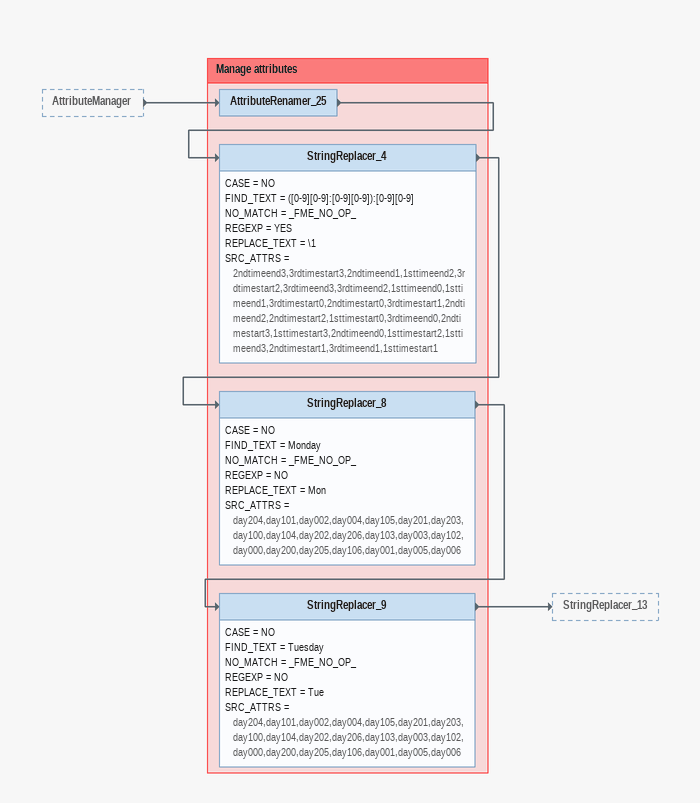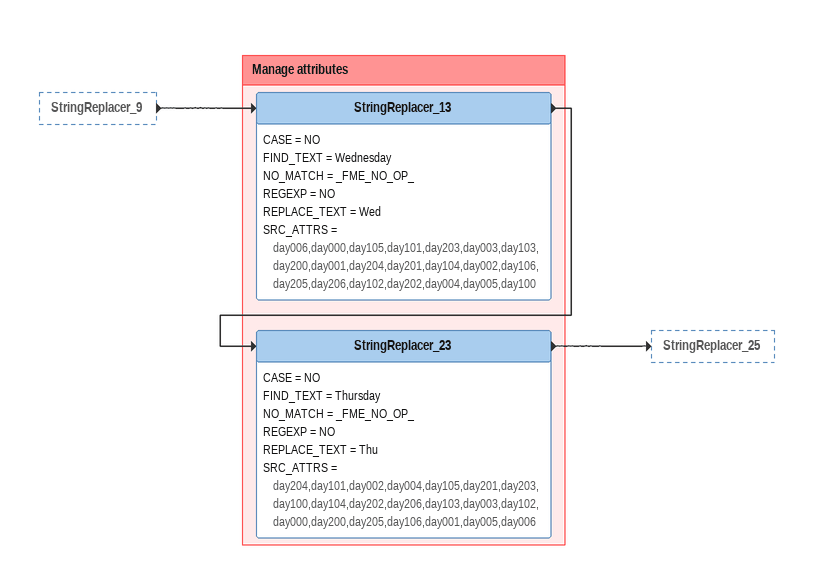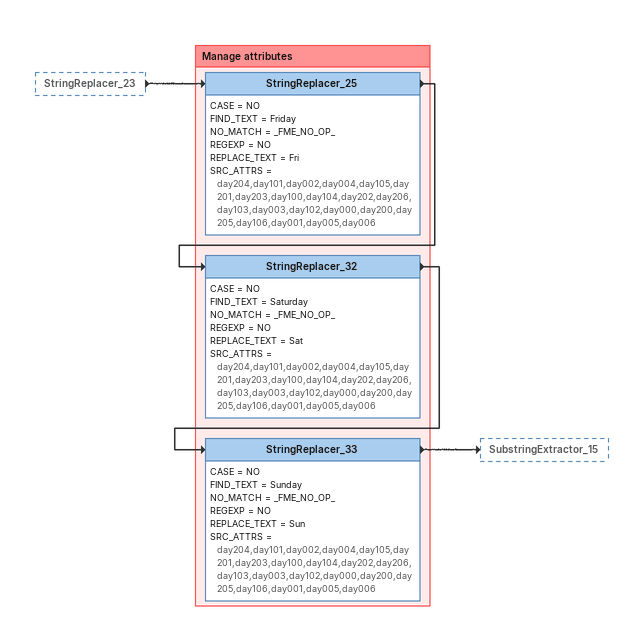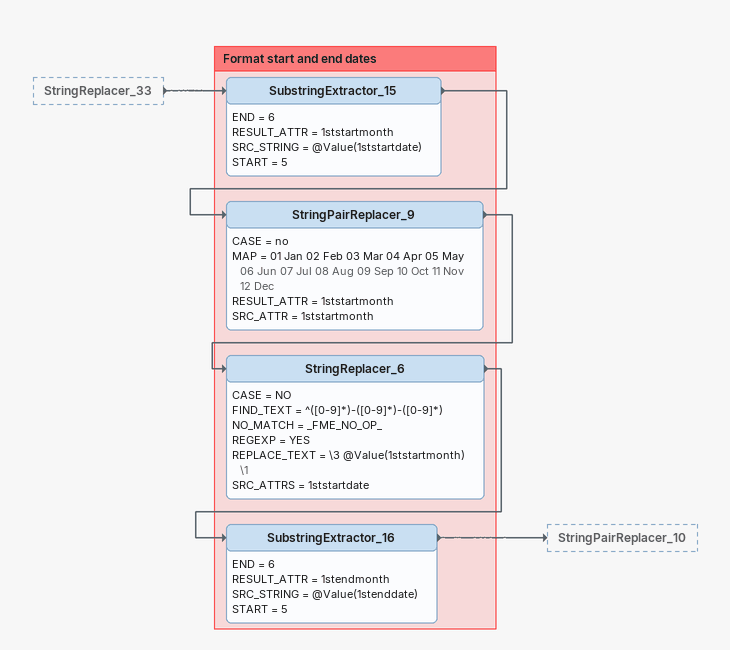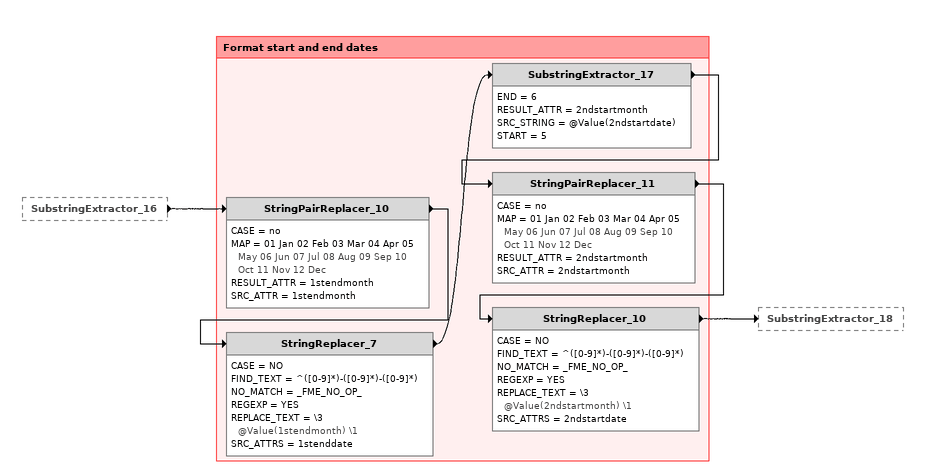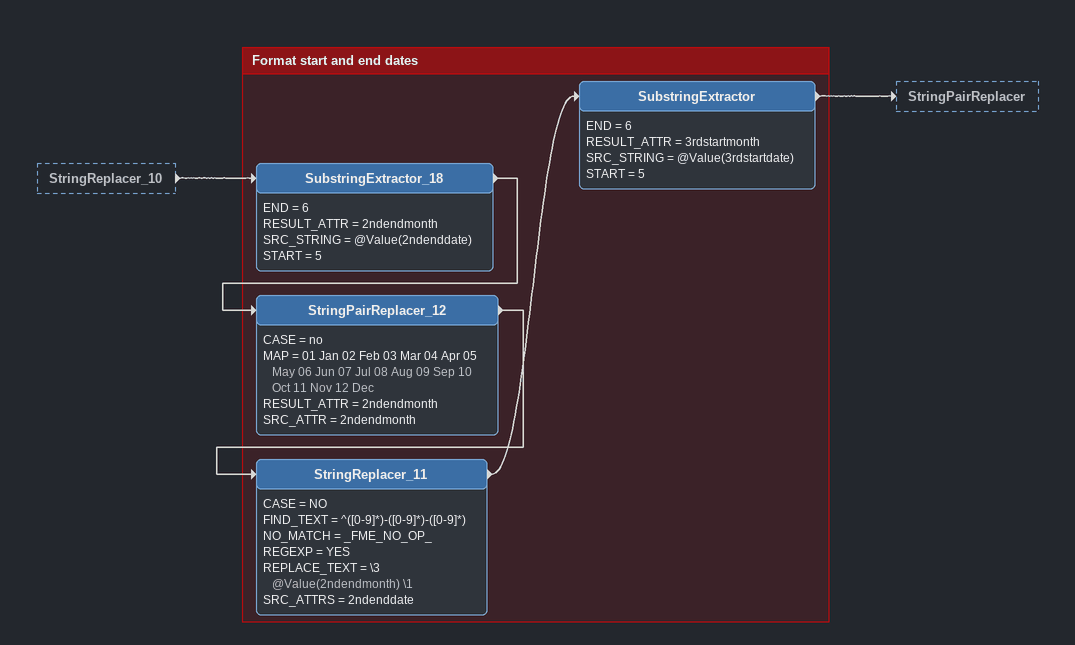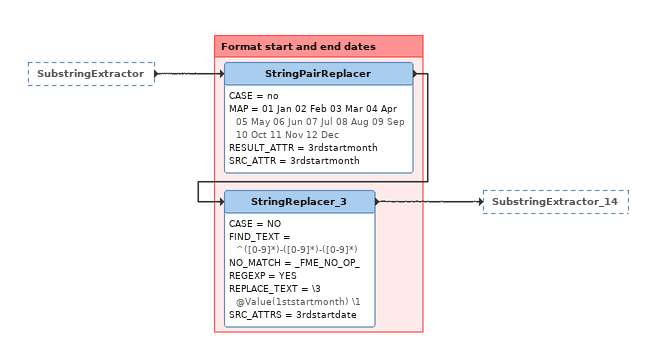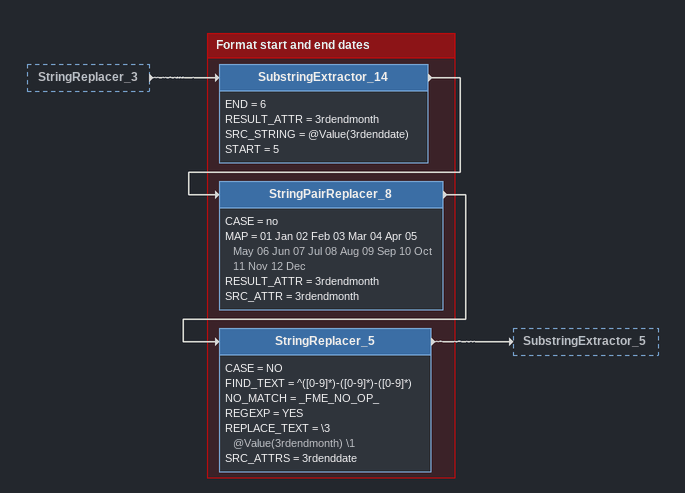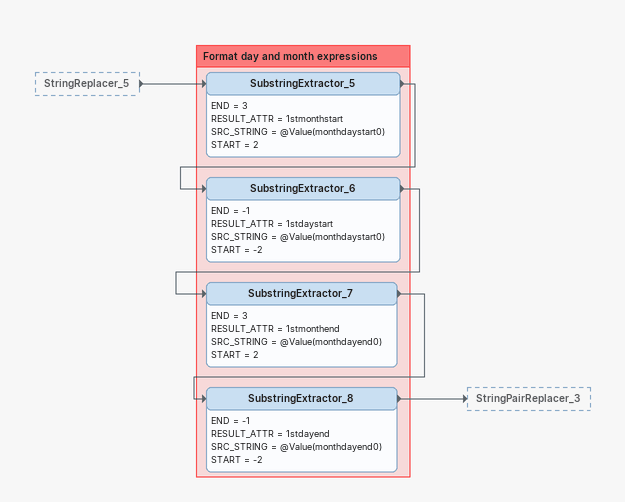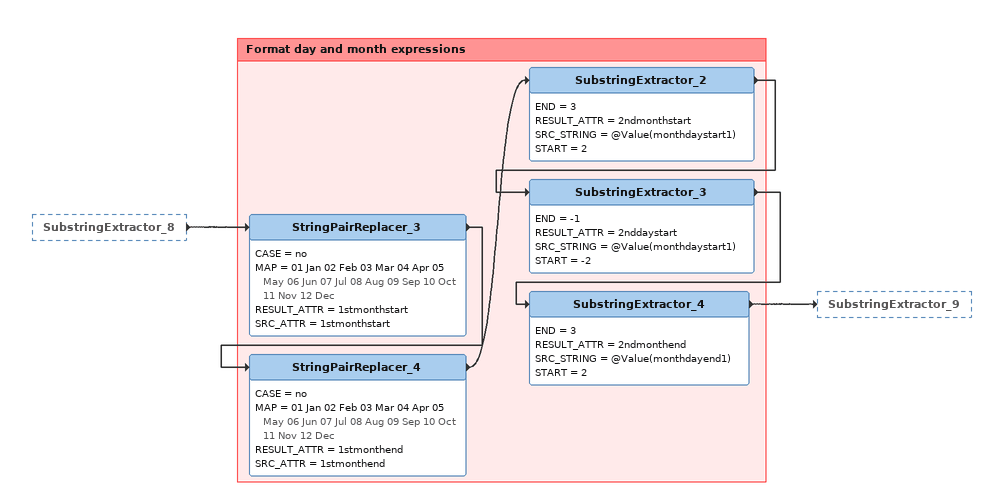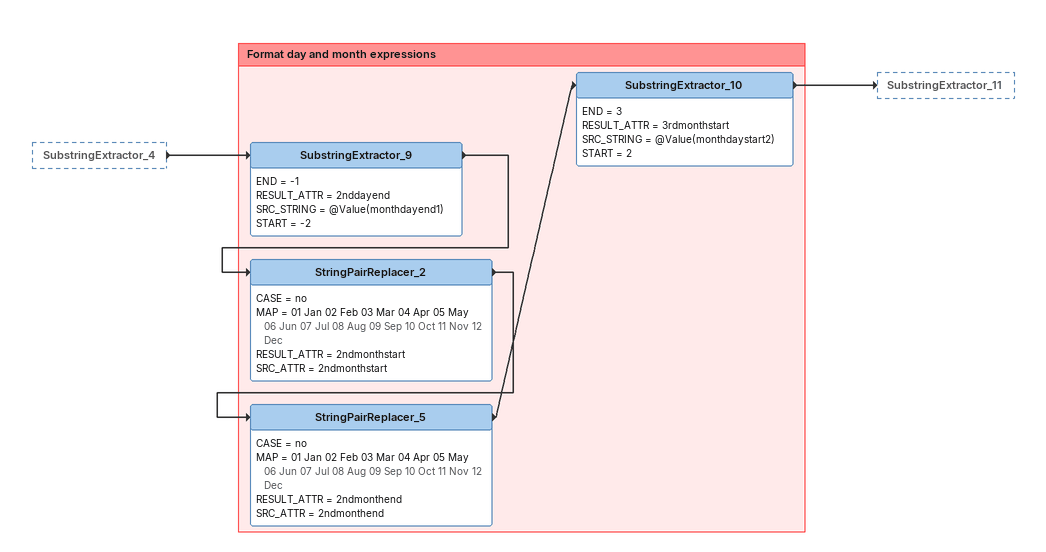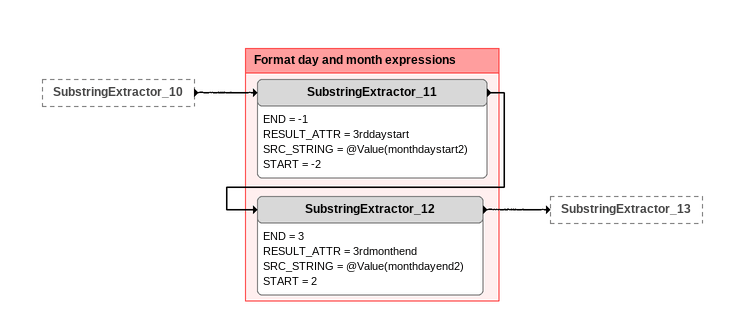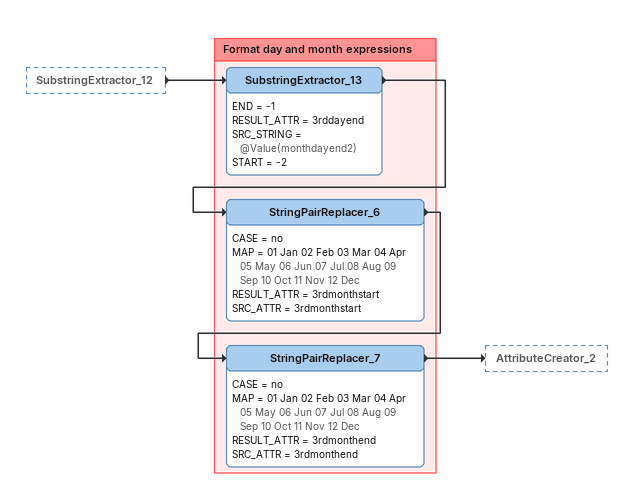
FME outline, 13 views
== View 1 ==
AttributeManager [outside]
    -> AttributeRenamer_25

Bookmark: Manage attributes
AttributeRenamer_25
    -> StringReplacer_4
StringReplacer_4
    CASE = NO
    FIND_TEXT = ([0-9][0-9]:[0-9][0-9]):[0-9][0-9]
    NO_MATCH = _FME_NO_OP_
    REGEXP = YES
    REPLACE_TEXT = \1
    SRC_ATTRS = 2ndtimeend3,3rdtimestart3,2ndtimeend1,1sttimeend2,3rdtimestart2,3rdtimeend3,3rdtimeend2,1sttimeend0,1sttimeend1,3rdtimestart0,2ndtimestart0,3rdtimestart1,2ndtimeend2,2ndtimestart2,1sttimestart0,3rdtimeend0,2ndtimestart3,1sttimestart3,2ndtimeend0,1sttimestart2,1sttimeend3,2ndtimestart1,3rdtimeend1,1sttimestart1
    -> StringReplacer_8
StringReplacer_8
    CASE = NO
    FIND_TEXT = Monday
    NO_MATCH = _FME_NO_OP_
    REGEXP = NO
    REPLACE_TEXT = Mon
    SRC_ATTRS = day204,day101,day002,day004,day105,day201,day203,day100,day104,day202,day206,day103,day003,day102,day000,day200,day205,day106,day001,day005,day006
    -> StringReplacer_9
StringReplacer_9
    CASE = NO
    FIND_TEXT = Tuesday
    NO_MATCH = _FME_NO_OP_
    REGEXP = NO
    REPLACE_TEXT = Tue
    SRC_ATTRS = day204,day101,day002,day004,day105,day201,day203,day100,day104,day202,day206,day103,day003,day102,day000,day200,day205,day106,day001,day005,day006
    -> StringReplacer_13

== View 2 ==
StringReplacer_9 [outside]
    -> StringReplacer_13

Bookmark: Manage attributes
StringReplacer_13
    CASE = NO
    FIND_TEXT = Wednesday
    NO_MATCH = _FME_NO_OP_
    REGEXP = NO
    REPLACE_TEXT = Wed
    SRC_ATTRS = day006,day000,day105,day101,day203,day003,day103,day200,day001,day204,day201,day104,day002,day106,day205,day206,day102,day202,day004,day005,day100
    -> StringReplacer_23
StringReplacer_23
    CASE = NO
    FIND_TEXT = Thursday
    NO_MATCH = _FME_NO_OP_
    REGEXP = NO
    REPLACE_TEXT = Thu
    SRC_ATTRS = day204,day101,day002,day004,day105,day201,day203,day100,day104,day202,day206,day103,day003,day102,day000,day200,day205,day106,day001,day005,day006
    -> StringReplacer_25

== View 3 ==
StringReplacer_23 [outside]
    -> StringReplacer_25

Bookmark: Manage attributes
StringReplacer_25
    CASE = NO
    FIND_TEXT = Friday
    NO_MATCH = _FME_NO_OP_
    REGEXP = NO
    REPLACE_TEXT = Fri
    SRC_ATTRS = day204,day101,day002,day004,day105,day201,day203,day100,day104,day202,day206,day103,day003,day102,day000,day200,day205,day106,day001,day005,day006
    -> StringReplacer_32
StringReplacer_32
    CASE = NO
    FIND_TEXT = Saturday
    NO_MATCH = _FME_NO_OP_
    REGEXP = NO
    REPLACE_TEXT = Sat
    SRC_ATTRS = day204,day101,day002,day004,day105,day201,day203,day100,day104,day202,day206,day103,day003,day102,day000,day200,day205,day106,day001,day005,day006
    -> StringReplacer_33
StringReplacer_33
    CASE = NO
    FIND_TEXT = Sunday
    NO_MATCH = _FME_NO_OP_
    REGEXP = NO
    REPLACE_TEXT = Sun
    SRC_ATTRS = day204,day101,day002,day004,day105,day201,day203,day100,day104,day202,day206,day103,day003,day102,day000,day200,day205,day106,day001,day005,day006
    -> SubstringExtractor_15

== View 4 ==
StringReplacer_33 [outside]
    -> SubstringExtractor_15

Bookmark: Format start and end dates
SubstringExtractor_15
    END = 6
    RESULT_ATTR = 1ststartmonth
    SRC_STRING = @Value(1ststartdate)
    START = 5
    -> StringPairReplacer_9
StringPairReplacer_9
    CASE = no
    MAP = 01 Jan 02 Feb 03 Mar 04 Apr 05 May 06 Jun 07 Jul 08 Aug 09 Sep 10 Oct 11 Nov 12 Dec
    RESULT_ATTR = 1ststartmonth
    SRC_ATTR = 1ststartmonth
    -> StringReplacer_6
StringReplacer_6
    CASE = NO
    FIND_TEXT = ^([0-9]*)-([0-9]*)-([0-9]*)
    NO_MATCH = _FME_NO_OP_
    REGEXP = YES
    REPLACE_TEXT = \3 @Value(1ststartmonth) \1
    SRC_ATTRS = 1ststartdate
    -> SubstringExtractor_16
SubstringExtractor_16
    END = 6
    RESULT_ATTR = 1stendmonth
    SRC_STRING = @Value(1stenddate)
    START = 5
    -> StringPairReplacer_10

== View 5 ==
SubstringExtractor_16 [outside]
    -> StringPairReplacer_10

Bookmark: Format start and end dates
StringPairReplacer_10
    CASE = no
    MAP = 01 Jan 02 Feb 03 Mar 04 Apr 05 May 06 Jun 07 Jul 08 Aug 09 Sep 10 Oct 11 Nov 12 Dec
    RESULT_ATTR = 1stendmonth
    SRC_ATTR = 1stendmonth
    -> StringReplacer_7
StringReplacer_7
    CASE = NO
    FIND_TEXT = ^([0-9]*)-([0-9]*)-([0-9]*)
    NO_MATCH = _FME_NO_OP_
    REGEXP = YES
    REPLACE_TEXT = \3 @Value(1stendmonth) \1
    SRC_ATTRS = 1stenddate
    -> SubstringExtractor_17
SubstringExtractor_17
    END = 6
    RESULT_ATTR = 2ndstartmonth
    SRC_STRING = @Value(2ndstartdate)
    START = 5
    -> StringPairReplacer_11
StringPairReplacer_11
    CASE = no
    MAP = 01 Jan 02 Feb 03 Mar 04 Apr 05 May 06 Jun 07 Jul 08 Aug 09 Sep 10 Oct 11 Nov 12 Dec
    RESULT_ATTR = 2ndstartmonth
    SRC_ATTR = 2ndstartmonth
    -> StringReplacer_10
StringReplacer_10
    CASE = NO
    FIND_TEXT = ^([0-9]*)-([0-9]*)-([0-9]*)
    NO_MATCH = _FME_NO_OP_
    REGEXP = YES
    REPLACE_TEXT = \3 @Value(2ndstartmonth) \1
    SRC_ATTRS = 2ndstartdate
    -> SubstringExtractor_18

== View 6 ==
StringReplacer_10 [outside]
    -> SubstringExtractor_18

Bookmark: Format start and end dates
SubstringExtractor_18
    END = 6
    RESULT_ATTR = 2ndendmonth
    SRC_STRING = @Value(2ndenddate)
    START = 5
    -> StringPairReplacer_12
StringPairReplacer_12
    CASE = no
    MAP = 01 Jan 02 Feb 03 Mar 04 Apr 05 May 06 Jun 07 Jul 08 Aug 09 Sep 10 Oct 11 Nov 12 Dec
    RESULT_ATTR = 2ndendmonth
    SRC_ATTR = 2ndendmonth
    -> StringReplacer_11
StringReplacer_11
    CASE = NO
    FIND_TEXT = ^([0-9]*)-([0-9]*)-([0-9]*)
    NO_MATCH = _FME_NO_OP_
    REGEXP = YES
    REPLACE_TEXT = \3 @Value(2ndendmonth) \1
    SRC_ATTRS = 2ndenddate
    -> SubstringExtractor
SubstringExtractor
    END = 6
    RESULT_ATTR = 3rdstartmonth
    SRC_STRING = @Value(3rdstartdate)
    START = 5
    -> StringPairReplacer

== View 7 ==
SubstringExtractor [outside]
    -> StringPairReplacer

Bookmark: Format start and end dates
StringPairReplacer
    CASE = no
    MAP = 01 Jan 02 Feb 03 Mar 04 Apr 05 May 06 Jun 07 Jul 08 Aug 09 Sep 10 Oct 11 Nov 12 Dec
    RESULT_ATTR = 3rdstartmonth
    SRC_ATTR = 3rdstartmonth
    -> StringReplacer_3
StringReplacer_3
    CASE = NO
    FIND_TEXT = ^([0-9]*)-([0-9]*)-([0-9]*)
    NO_MATCH = _FME_NO_OP_
    REGEXP = YES
    REPLACE_TEXT = \3 @Value(1ststartmonth) \1
    SRC_ATTRS = 3rdstartdate
    -> SubstringExtractor_14

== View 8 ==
StringReplacer_3 [outside]
    -> SubstringExtractor_14

Bookmark: Format start and end dates
SubstringExtractor_14
    END = 6
    RESULT_ATTR = 3rdendmonth
    SRC_STRING = @Value(3rdenddate)
    START = 5
    -> StringPairReplacer_8
StringPairReplacer_8
    CASE = no
    MAP = 01 Jan 02 Feb 03 Mar 04 Apr 05 May 06 Jun 07 Jul 08 Aug 09 Sep 10 Oct 11 Nov 12 Dec
    RESULT_ATTR = 3rdendmonth
    SRC_ATTR = 3rdendmonth
    -> StringReplacer_5
StringReplacer_5
    CASE = NO
    FIND_TEXT = ^([0-9]*)-([0-9]*)-([0-9]*)
    NO_MATCH = _FME_NO_OP_
    REGEXP = YES
    REPLACE_TEXT = \3 @Value(3rdendmonth) \1
    SRC_ATTRS = 3rdenddate
    -> SubstringExtractor_5

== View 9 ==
StringReplacer_5 [outside]
    -> SubstringExtractor_5

Bookmark: Format day and month expressions
SubstringExtractor_5
    END = 3
    RESULT_ATTR = 1stmonthstart
    SRC_STRING = @Value(monthdaystart0)
    START = 2
    -> SubstringExtractor_6
SubstringExtractor_6
    END = -1
    RESULT_ATTR = 1stdaystart
    SRC_STRING = @Value(monthdaystart0)
    START = -2
    -> SubstringExtractor_7
SubstringExtractor_7
    END = 3
    RESULT_ATTR = 1stmonthend
    SRC_STRING = @Value(monthdayend0)
    START = 2
    -> SubstringExtractor_8
SubstringExtractor_8
    END = -1
    RESULT_ATTR = 1stdayend
    SRC_STRING = @Value(monthdayend0)
    START = -2
    -> StringPairReplacer_3

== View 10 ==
SubstringExtractor_8 [outside]
    -> StringPairReplacer_3

Bookmark: Format day and month expressions
StringPairReplacer_3
    CASE = no
    MAP = 01 Jan 02 Feb 03 Mar 04 Apr 05 May 06 Jun 07 Jul 08 Aug 09 Sep 10 Oct 11 Nov 12 Dec
    RESULT_ATTR = 1stmonthstart
    SRC_ATTR = 1stmonthstart
    -> StringPairReplacer_4
StringPairReplacer_4
    CASE = no
    MAP = 01 Jan 02 Feb 03 Mar 04 Apr 05 May 06 Jun 07 Jul 08 Aug 09 Sep 10 Oct 11 Nov 12 Dec
    RESULT_ATTR = 1stmonthend
    SRC_ATTR = 1stmonthend
    -> SubstringExtractor_2
SubstringExtractor_2
    END = 3
    RESULT_ATTR = 2ndmonthstart
    SRC_STRING = @Value(monthdaystart1)
    START = 2
    -> SubstringExtractor_3
SubstringExtractor_3
    END = -1
    RESULT_ATTR = 2nddaystart
    SRC_STRING = @Value(monthdaystart1)
    START = -2
    -> SubstringExtractor_4
SubstringExtractor_4
    END = 3
    RESULT_ATTR = 2ndmonthend
    SRC_STRING = @Value(monthdayend1)
    START = 2
    -> SubstringExtractor_9

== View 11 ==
SubstringExtractor_4 [outside]
    -> SubstringExtractor_9

Bookmark: Format day and month expressions
SubstringExtractor_9
    END = -1
    RESULT_ATTR = 2nddayend
    SRC_STRING = @Value(monthdayend1)
    START = -2
    -> StringPairReplacer_2
StringPairReplacer_2
    CASE = no
    MAP = 01 Jan 02 Feb 03 Mar 04 Apr 05 May 06 Jun 07 Jul 08 Aug 09 Sep 10 Oct 11 Nov 12 Dec
    RESULT_ATTR = 2ndmonthstart
    SRC_ATTR = 2ndmonthstart
    -> StringPairReplacer_5
StringPairReplacer_5
    CASE = no
    MAP = 01 Jan 02 Feb 03 Mar 04 Apr 05 May 06 Jun 07 Jul 08 Aug 09 Sep 10 Oct 11 Nov 12 Dec
    RESULT_ATTR = 2ndmonthend
    SRC_ATTR = 2ndmonthend
    -> SubstringExtractor_10
SubstringExtractor_10
    END = 3
    RESULT_ATTR = 3rdmonthstart
    SRC_STRING = @Value(monthdaystart2)
    START = 2
    -> SubstringExtractor_11

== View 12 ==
SubstringExtractor_10 [outside]
    -> SubstringExtractor_11

Bookmark: Format day and month expressions
SubstringExtractor_11
    END = -1
    RESULT_ATTR = 3rddaystart
    SRC_STRING = @Value(monthdaystart2)
    START = -2
    -> SubstringExtractor_12
SubstringExtractor_12
    END = 3
    RESULT_ATTR = 3rdmonthend
    SRC_STRING = @Value(monthdayend2)
    START = 2
    -> SubstringExtractor_13

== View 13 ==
SubstringExtractor_12 [outside]
    -> SubstringExtractor_13

Bookmark: Format day and month expressions
SubstringExtractor_13
    END = -1
    RESULT_ATTR = 3rddayend
    SRC_STRING = @Value(monthdayend2)
    START = -2
    -> StringPairReplacer_6
StringPairReplacer_6
    CASE = no
    MAP = 01 Jan 02 Feb 03 Mar 04 Apr 05 May 06 Jun 07 Jul 08 Aug 09 Sep 10 Oct 11 Nov 12 Dec
    RESULT_ATTR = 3rdmonthstart
    SRC_ATTR = 3rdmonthstart
    -> StringPairReplacer_7
StringPairReplacer_7
    CASE = no
    MAP = 01 Jan 02 Feb 03 Mar 04 Apr 05 May 06 Jun 07 Jul 08 Aug 09 Sep 10 Oct 11 Nov 12 Dec
    RESULT_ATTR = 3rdmonthend
    SRC_ATTR = 3rdmonthend
    -> AttributeCreator_2
